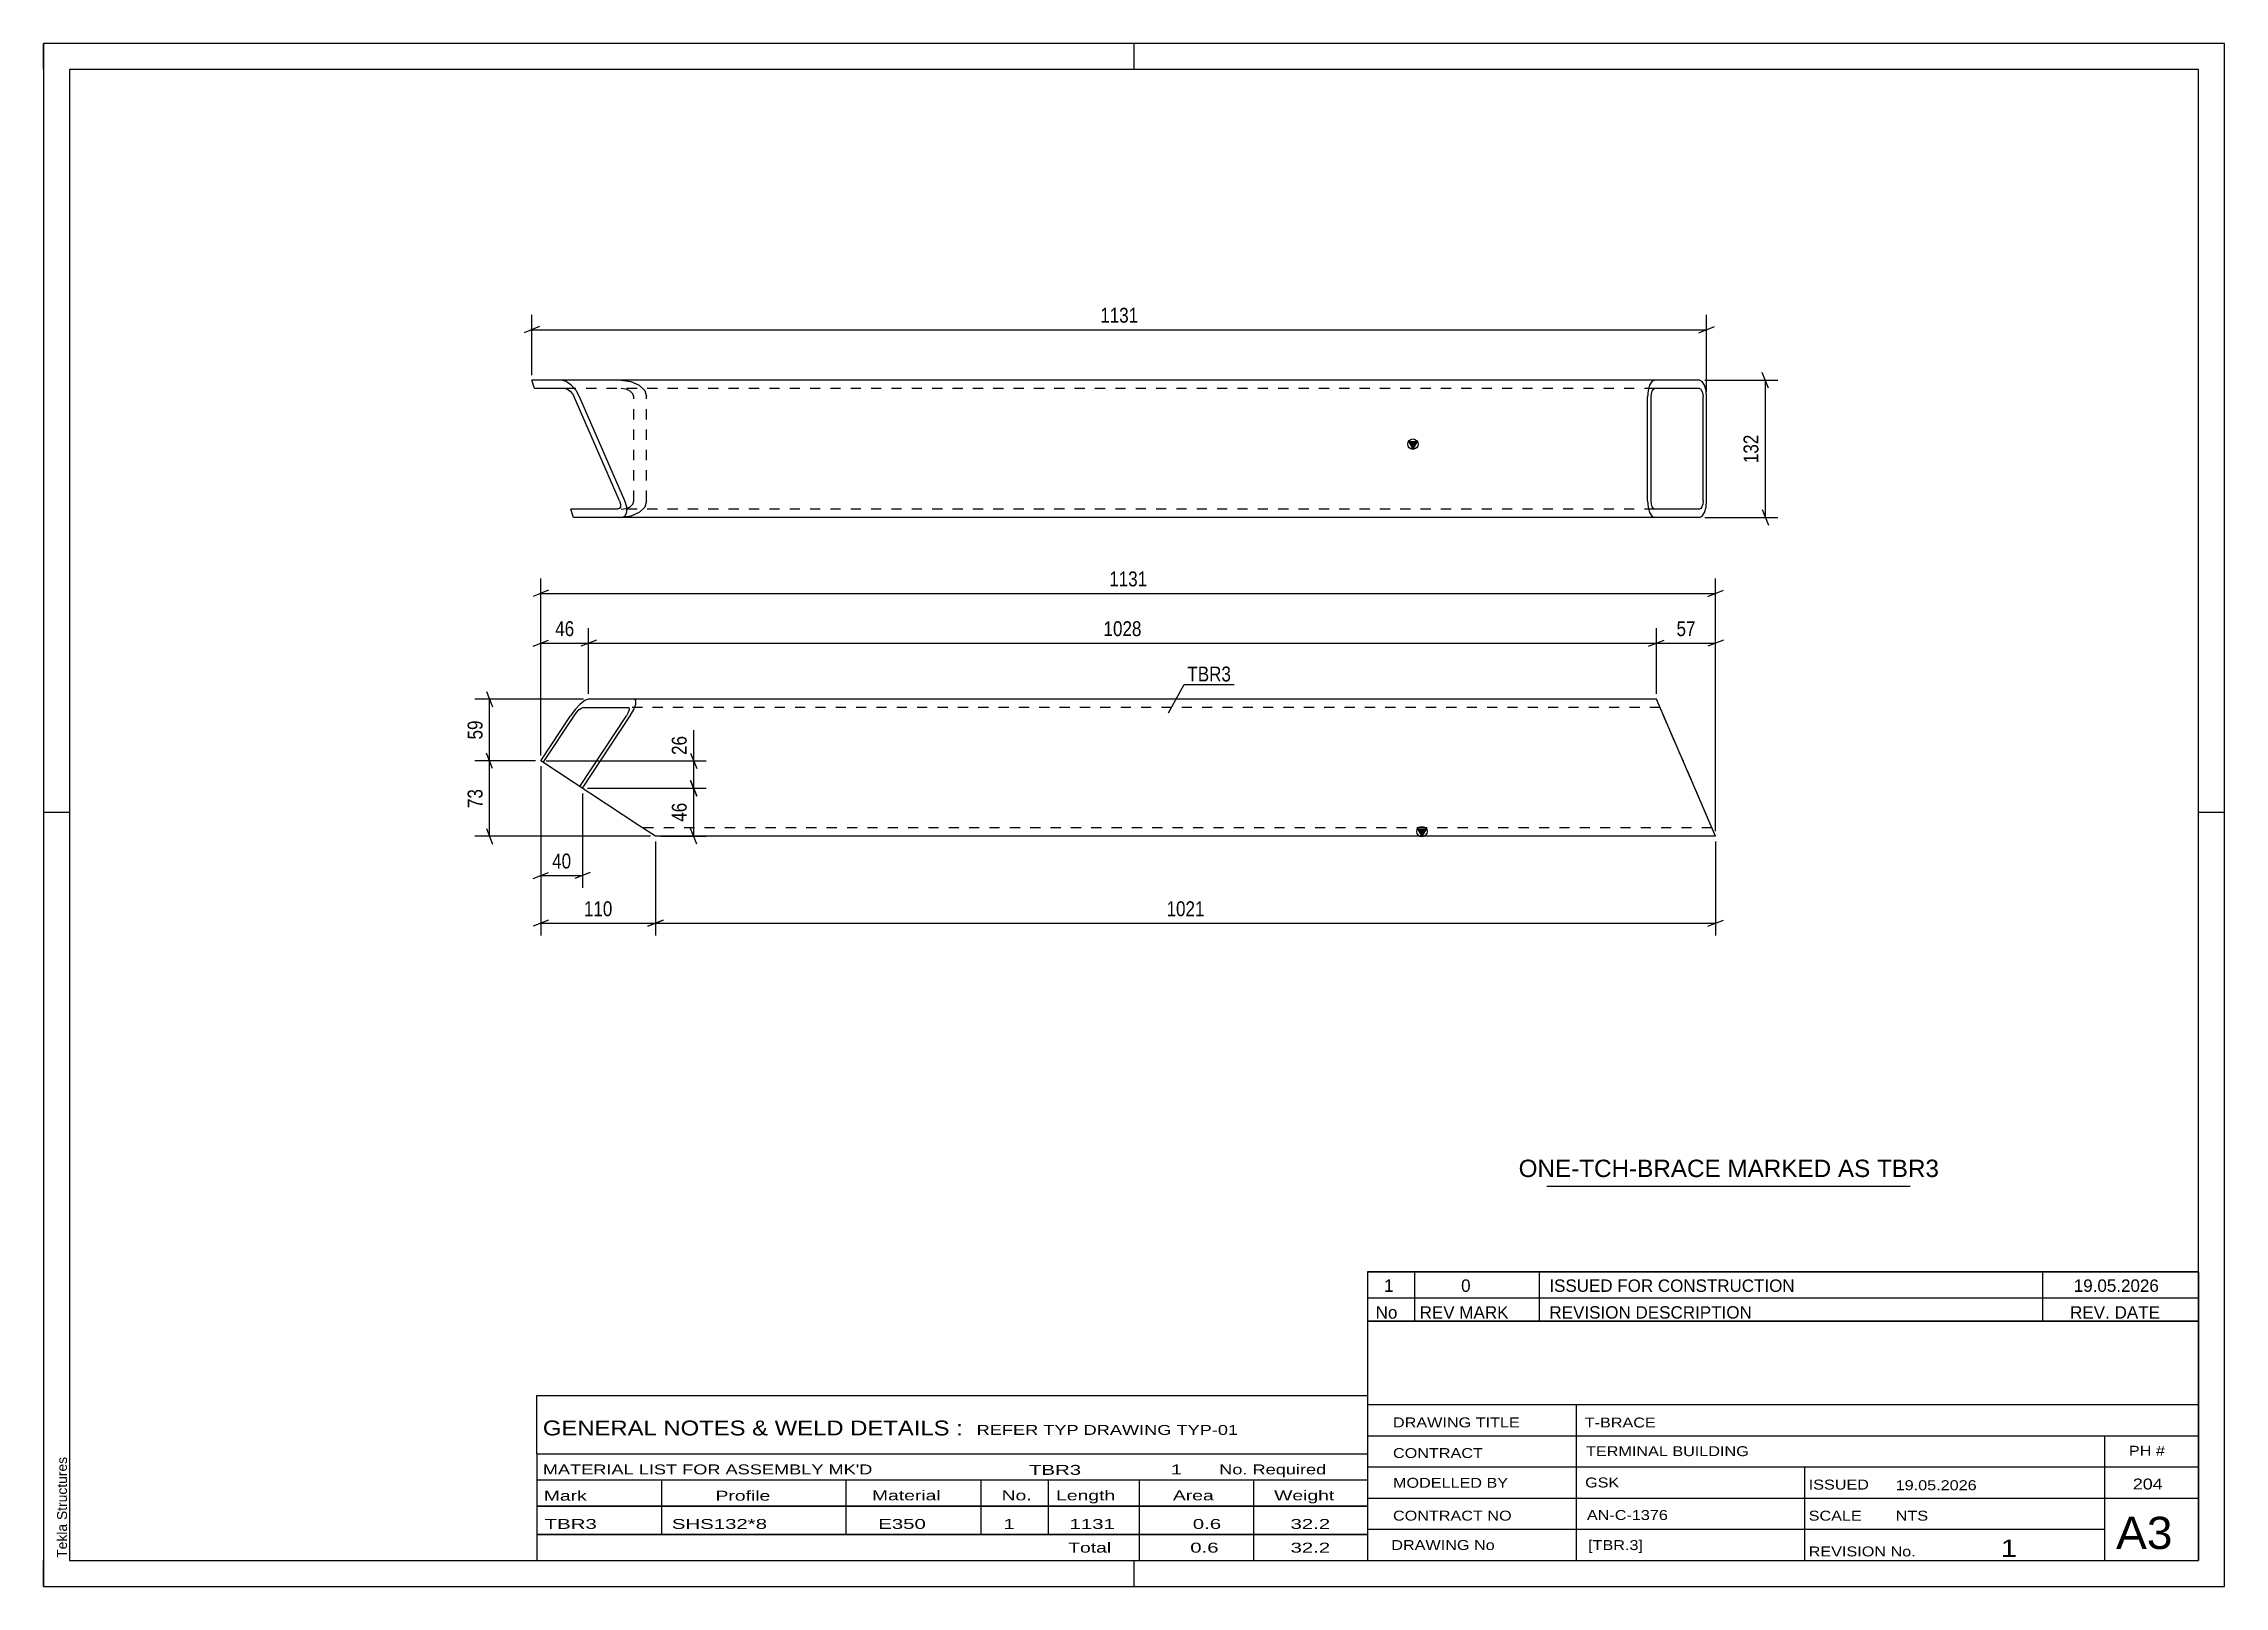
# Model space of a CAD drawing. Header units: millimetres. Extents: x 0 to 420, y 0 to 297.
import ezdxf

# ---------------------------------------------------------------- set-up
doc = ezdxf.new("R2010")
doc.units = ezdxf.units.MM
doc.linetypes.add('DXK_LINE_DOT2', pattern=[3.9198, 1.9599, -1.9599])
doc.styles.add('Arial', font='ARIAL.TTF', dxfattribs={"height": 0.2})
doc.styles.add('Arial Narrow', font='ARIALN.TTF', dxfattribs={"height": 0.2})

# ---------------------------------------------------------------- blocks, each defined once
blk = doc.blocks.new('Unknown-491737981-1814')
at = {"color": 7, "linetype": 'Continuous'}
for p, q in [((255, 60.55), (415, 60.55)), ((415, 60.55), (255, 60.55)), ((255, 60.55), (255, 55.55)), ((264, 60.55), (264, 55.55)), ((288, 60.55), (288, 55.55)), ((385, 60.55), (385, 55.55)), ((415, 60.55), (415, 55.55)), ((255, 55.55), (415, 55.55)), ((255, 55.55), (255, 51.05)), ((255, 55.55), (415, 55.55)), ((264, 55.55), (264, 51.05)), ((288, 55.55), (288, 51.05)), ((385, 55.55), (385, 51.05)), ((415, 55.55), (415, 51.05)), ((415, 51.05), (255, 51.05))]:
    blk.add_line(p, q, dxfattribs=at)
at = {"color": 7, "linetype": 'Continuous', "style": 'Arial Narrow'}
for s, height, width, p in [('1', 2.39, 1.196471, (258.16, 56.7)), ('0', 2.39, 1.196471, (273, 56.7)), ('ISSUED FOR CONSTRUCTION', 2.3861, 1.196471, (290, 56.7)), ('19.05.2026', 2.386, 1.196471, (391, 56.7)), ('No', 2.386, 1.2, (256.54, 51.55)), ('REV MARK', 2.386, 1.2, (265, 51.55)), ('REVISION DESCRIPTION', 2.3861, 1.2, (290, 51.55)), ('REV. DATE', 2.386, 1.2, (390.28, 51.55))]:
    blk.add_text(s, height=height, dxfattribs=dict(at, width=width)).set_placement(p)
blk = doc.blocks.new('Unknown-491737981-1324')
at = {"color": 5, "linetype": 'Continuous'}
for p, q in [((420, 297), (0, 297)), ((0, 297), (0, 0)), ((0, 292), (0, 297)), ((210, 292), (210, 297)), ((420, 0), (420, 297)), ((415, 292), (5, 292)), ((5, 292), (5, 5)), ((415, 5), (415, 292)), ((5, 149), (0, 149)), ((420, 149), (415, 149)), ((0, 0), (0, 5)), ((5, 5), (415, 5)), ((210, 0), (210, 5)), ((0, 0), (420, 0))]:
    blk.add_line(p, q, dxfattribs=at)
at = {"color": 174, "linetype": 'Continuous', "style": 'Arial'}
blk.add_text('Tekla Structures', height=1.9102, rotation=90, dxfattribs=at).set_placement((4.5, 5.5))
blk = doc.blocks.new('Unknown-491737981-1812')
at = {"color": 7, "linetype": 'Continuous'}
for p, q in [((255, 51.05), (255, 5)), ((255, 51.05), (415, 51.05)), ((415, 51), (415, 5)), ((255, 35), (415, 35)), ((295.14, 35), (295.14, 5)), ((255, 29), (415, 29)), ((397, 5.05), (397, 28.9)), ((255, 23), (415, 23)), ((339.14, 23), (339.14, 5)), ((255, 17), (415, 17)), ((255, 11), (397, 11)), ((255, 5), (415, 5))]:
    blk.add_line(p, q, dxfattribs=at)
at = {"color": 7, "style": 'Arial Narrow'}
for s, height, width, p in [('DRAWING TITLE', 1.9089, 1.425378, (259.88, 30.61)), ('T-BRACE', 1.909, 1.425378, (296.81, 30.59)), ('CONTRACT', 1.909, 1.425378, (259.88, 24.71)), ('TERMINAL BUILDING', 1.9089, 1.425378, (297.06, 25.07)), ('MODELLED BY', 1.9089, 1.425378, (259.88, 18.98)), ('GSK', 1.909, 1.425378, (296.88, 19.04)), ('ISSUED', 1.909, 1.425378, (339.94, 18.64)), ('19.05.2026', 1.909, 1.425378, (356.69, 18.52)), ('CONTRACT NO', 1.9089, 1.425378, (259.88, 12.66)), ('AN-C-1376', 1.909, 1.425378, (297.23, 12.78)), ('SCALE', 1.909, 1.425378, (339.94, 12.65)), ('A3', 6.204, 1.25, (399.14, 7.2)), ('DRAWING No', 1.909, 1.425378, (259.56, 7)), ('[TBR.3]', 1.909, 1.425378, (297.46, 6.99)), ('1', 3.34, 1.5, (376.91, 5.68)), ('REVISION No.', 1.9089, 1.425378, (339.94, 5.77))]:
    blk.add_text(s, height=height, dxfattribs=dict(at, width=width)).set_placement(p)
at = {"color": 7, "linetype": 'Continuous', "style": 'Arial Narrow'}
for s, height, width, p in [('PH #', 1.909, 1.43, (401.6, 25.15)), ('204', 2.1, 1.43, (402.37, 18.65)), ('NTS', 1.909, 1.425378, (356.7, 12.65))]:
    blk.add_text(s, height=height, dxfattribs=dict(at, width=width)).set_placement(p)
blk = doc.blocks.new('Unknown-491737981-1813')
at = {"color": 7, "linetype": 'Continuous'}
for p, q in [((95, 36.75), (255, 36.75)), ((95, 25.5), (95, 36.75)), ((255, 36.75), (255, 25.5)), ((95, 25.5), (255, 25.5)), ((95, 25.5), (95, 20.5)), ((255, 25.5), (255, 20.5)), ((95, 20.5), (255, 20.5)), ((95, 20.5), (95, 15.5)), ((119, 20.5), (119, 15.5)), ((154.5, 20.5), (154.5, 15.5)), ((180.5, 20.5), (180.5, 15.5)), ((193.5, 20.5), (193.5, 15.5)), ((211, 20.5), (211, 15.5)), ((233, 20.5), (233, 15.5)), ((255, 20.5), (255, 15.5)), ((95, 15.5), (255, 15.5)), ((95, 15.45), (95, 10.05)), ((95, 15.45), (255, 15.45)), ((119, 15.5), (119, 10)), ((154.5, 15.5), (154.5, 10)), ((180.5, 15.5), (180.5, 10)), ((193.5, 15.5), (193.5, 10)), ((211, 15.5), (211, 10)), ((233, 15.5), (233, 10)), ((255, 15.45), (255, 10.05)), ((95, 10.05), (255, 10.05)), ((95, 10), (255, 10)), ((95, 10), (95, 5)), ((211, 10), (211, 5)), ((233, 10), (233, 5)), ((255, 10), (255, 5)), ((95, 5), (255, 5))]:
    blk.add_line(p, q, dxfattribs=at)
at = {"color": 7, "style": 'Arial Narrow'}
for s, height, width, p in [('GENERAL NOTES & WELD DETAILS :', 2.8633, 1.4, (96.15, 29.06)), ('REFER TYP DRAWING TYP-01', 1.9089, 1.6, (179.7, 29.16)), ("MATERIAL LIST FOR ASSEMBLY MK'D", 1.9089, 1.6, (96.15, 21.56)), ('TBR3', 1.909, 1.794707, (189.78, 21.47)), ('1', 1.91, 1.794707, (217.08, 21.56)), ('No. Required', 1.9089, 1.6, (226.41, 21.56)), ('Mark', 1.909, 1.7, (96.34, 16.5)), ('Profile', 1.909, 1.7, (129.41, 16.5)), ('Material', 1.909, 1.7, (159.54, 16.56)), ('No.', 1.909, 1.7, (184.5, 16.56)), ('Length', 1.909, 1.7, (195, 16.56)), ('Area', 1.909, 1.7, (217.5, 16.56)), ('Weight', 1.909, 1.7, (237, 16.56))]:
    blk.add_text(s, height=height, dxfattribs=dict(at, width=width)).set_placement(p)
at = {"color": 7, "linetype": 'Continuous', "style": 'Arial Narrow'}
for s, height, width, p in [('TBR3', 1.909, 1.794707, (96.5, 11.06)), ('SHS132*8', 1.909, 1.794707, (121, 11.06)), ('E350', 1.909, 1.794707, (160.74, 11.06)), ('1', 1.91, 1.794707, (184.86, 11.06)), ('1131', 1.909, 1.794707, (197.58, 11.06)), ('0.6', 1.909, 1.794707, (221.32, 11.06)), ('32.2', 1.909, 1.794707, (240.14, 11.06)), ('Total', 1.909, 1.7, (197.33, 6.5)), ('0.6', 1.909, 1.794707, (220.83, 6.5)), ('32.2', 1.909, 1.794707, (240.14, 6.5))]:
    blk.add_text(s, height=height, dxfattribs=dict(at, width=width)).set_placement(p)
blk = doc.blocks.new('Unknown-491737981-1815')
at = {"color": 7, "linetype": 'Continuous'}
blk.add_line((289.5, 77.05), (359.5, 77.05), dxfattribs=at)
at = {"color": 7, "style": 'Arial'}
blk.add_text('ONE-TCH-BRACE MARKED AS TBR3', height=3.3428, dxfattribs=at).set_placement((284.08, 78.8))
blk = doc.blocks.new('Part-491737981-1251 - 1165')
at = {"linetype": 'Continuous'}
blk.add_hatch(color=2, dxfattribs=at).paths.add_polyline_path([(265.45, 144.4), (264.65, 145.8), (266.25, 145.8)])
at = {"color": 2, "linetype": 'Continuous'}
for p, q in [((102.37, 168.82), (101.46, 167.6)), ((102.15, 167.6), (102.61, 168.21)), ((103.35, 169.86), (102.37, 168.82)), ((102.61, 168.21), (103.1, 168.73)), ((103.1, 168.73), (103.56, 169.08)), ((104.26, 170.56), (103.35, 169.86)), ((103.56, 169.08), (103.9, 169.2)), ((103.9, 169.2), (112.62, 169.2)), ((104.96, 170.8), (104.26, 170.56)), ((310.62, 170.8), (104.96, 170.8)), ((112.61, 168.21), (112.26, 167.6)), ((112.8, 168.73), (112.61, 168.21)), ((112.62, 169.2), (112.8, 169.08)), ((112.8, 169.08), (112.8, 168.73)), ((112.96, 167.6), (113.66, 168.82)), ((113.66, 168.82), (114.04, 169.86)), ((114.04, 170.56), (113.67, 170.8)), ((114.04, 169.86), (114.04, 170.56)), ((310.62, 170.8), (310.62, 170.8)), ((322.01, 144.4), (310.62, 170.8)), ((95.76, 158.93), (101.46, 167.6)), ((96.24, 158.61), (102.15, 167.6)), ((103.3, 153.97), (112.26, 167.6)), ((103.78, 153.65), (112.96, 167.6)), ((114.85, 146.38), (95.76, 158.93)), ((117.85, 144.4), (114.85, 146.38)), ((322.01, 144.4), (117.85, 144.4)), ((265.45, 144.4), (264.65, 145.8)), ((264.65, 145.8), (266.25, 145.8)), ((266.25, 145.8), (265.45, 144.4)), ((322.01, 144.4), (322.01, 144.4))]:
    blk.add_line(p, q, dxfattribs=at)
at = {"color": 7, "linetype": 'DXK_LINE_DOT2'}
for p, q in [((311.31, 169.2), (112.62, 169.2)), ((322.01, 144.4), (310.62, 170.8)), ((310.62, 170.8), (310.62, 170.8)), ((311.31, 169.2), (311.31, 169.2)), ((321.32, 146), (115.42, 146)), ((322.01, 144.4), (322.01, 144.4))]:
    blk.add_line(p, q, dxfattribs=at)
at = {"color": 2, "linetype": 'Continuous'}
blk.add_circle((265.45, 145.3), 1, dxfattribs=at)
blk = doc.blocks.new('Part-491737981-1254 - 1253')
at = {"linetype": 'Continuous'}
blk.add_hatch(color=2, dxfattribs=at).paths.add_polyline_path([(263.72, 218.99), (262.92, 220.39), (264.52, 220.39)])
at = {"color": 2, "linetype": 'Continuous'}
for p, q in [((318.91, 232.19), (94.03, 232.19)), ((94.52, 230.59), (94.03, 232.19)), ((100.65, 231.94), (99.73, 232.19)), ((101.63, 231.25), (100.65, 231.94)), ((102.54, 230.21), (101.63, 231.25)), ((309.31, 231.25), (309.01, 230.21)), ((309.75, 231.94), (309.31, 231.25)), ((310.28, 232.19), (309.75, 231.94)), ((319.43, 231.94), (318.91, 232.19)), ((319.88, 231.25), (319.43, 231.94)), ((320.18, 230.21), (319.88, 231.25)), ((100.43, 230.59), (94.52, 230.59)), ((100.43, 230.59), (100.89, 230.46)), ((100.89, 230.46), (101.38, 230.12)), ((101.38, 230.12), (101.83, 229.6)), ((101.83, 229.6), (102.18, 228.99)), ((110.89, 208.99), (102.18, 228.99)), ((103.23, 228.99), (102.54, 230.21)), ((111.95, 208.99), (103.23, 228.99)), ((309.01, 230.21), (308.9, 228.99)), ((308.9, 208.99), (308.9, 228.99)), ((309.59, 228.99), (309.64, 229.6)), ((309.59, 208.99), (309.59, 228.99)), ((309.64, 229.6), (309.79, 230.12)), ((309.79, 230.12), (310.02, 230.46)), ((310.02, 230.46), (310.28, 230.59)), ((318.91, 230.59), (310.28, 230.59)), ((318.91, 230.59), (319.17, 230.46)), ((319.17, 230.46), (319.39, 230.12)), ((319.39, 230.12), (319.54, 229.6)), ((319.54, 229.6), (319.6, 228.99)), ((319.6, 208.99), (319.6, 228.99)), ((320.29, 228.99), (320.18, 230.21)), ((320.29, 208.99), (320.29, 228.99)), ((263.72, 218.99), (262.92, 220.39)), ((262.92, 220.39), (264.52, 220.39)), ((264.52, 220.39), (263.72, 218.99)), ((102.06, 205.79), (101.57, 207.39)), ((110.54, 207.39), (101.57, 207.39)), ((110.89, 207.51), (110.54, 207.39)), ((110.89, 208.99), (111.08, 208.37)), ((111.08, 207.85), (110.89, 207.51)), ((111.08, 208.37), (111.08, 207.85)), ((111.24, 205.79), (111.94, 206.03)), ((111.94, 206.03), (112.32, 206.72)), ((112.32, 207.76), (111.95, 208.99)), ((112.32, 206.72), (112.32, 207.76)), ((308.9, 208.99), (309.01, 207.76)), ((309.01, 207.76), (309.31, 206.72)), ((309.31, 206.72), (309.75, 206.03)), ((309.64, 208.37), (309.59, 208.99)), ((309.79, 207.85), (309.64, 208.37)), ((309.75, 206.03), (310.28, 205.79)), ((310.02, 207.51), (309.79, 207.85)), ((310.28, 207.39), (310.02, 207.51)), ((318.91, 207.39), (310.28, 207.39)), ((319.17, 207.51), (318.91, 207.39)), ((318.91, 205.79), (319.43, 206.03)), ((319.39, 207.85), (319.17, 207.51)), ((319.54, 208.37), (319.39, 207.85)), ((319.43, 206.03), (319.88, 206.72)), ((319.6, 208.99), (319.54, 208.37)), ((319.88, 206.72), (320.18, 207.76)), ((320.18, 207.76), (320.29, 208.99)), ((318.91, 205.79), (102.06, 205.79))]:
    blk.add_line(p, q, dxfattribs=at)
at = {"color": 7, "linetype": 'DXK_LINE_DOT2'}
for p, q in [((111.26, 232.19), (113.12, 231.94)), ((113.12, 231.94), (114.7, 231.25)), ((114.7, 231.25), (115.76, 230.21)), ((310.28, 230.59), (100.43, 230.59)), ((112.19, 230.46), (111.26, 230.59)), ((112.98, 230.12), (112.19, 230.46)), ((113.51, 229.6), (112.98, 230.12)), ((113.69, 228.99), (113.51, 229.6)), ((113.69, 208.99), (113.69, 228.99)), ((115.76, 230.21), (116.13, 228.99)), ((116.13, 208.99), (116.13, 228.99)), ((310.28, 207.39), (110.54, 207.39)), ((111.26, 207.39), (112.19, 207.51)), ((113.12, 206.03), (111.26, 205.79)), ((112.19, 207.51), (112.98, 207.85)), ((112.98, 207.85), (113.51, 208.37)), ((114.7, 206.72), (113.12, 206.03)), ((113.51, 208.37), (113.69, 208.99)), ((115.76, 207.76), (114.7, 206.72)), ((116.13, 208.99), (115.76, 207.76))]:
    blk.add_line(p, q, dxfattribs=at)
at = {"color": 2, "linetype": 'Continuous'}
blk.add_circle((263.72, 219.89), 1, dxfattribs=at)
blk = doc.blocks.new('StraightDimension-491737981-1452 - 1165')
at = {"color": 7, "linetype": 'Continuous'}
for p, q in [((117.85, 143.4), (117.85, 125.27)), ((322.01, 143.4), (322.01, 125.27)), ((119.35, 128.27), (116.35, 127.07)), ((117.85, 127.67), (322.01, 127.67)), ((320.51, 127.07), (323.51, 128.27))]:
    blk.add_line(p, q, dxfattribs=at)
at = {"color": 0}
blk.add_wipeout([(224.19, 128.42), (224.19, 132.62), (215.67, 132.62), (215.67, 128.42)], dxfattribs=at)
at = {"color": 3, "style": 'Arial Narrow'}
blk.add_text('1021', height=2.863, dxfattribs=at).set_placement((216.27, 129.02))
blk = doc.blocks.new('StraightDimension-491737981-1580 - 1165')
at = {"color": 7, "linetype": 'Continuous'}
for p, q in [((95.76, 159.93), (95.76, 194.02)), ((322.01, 145.4), (322.01, 194.02)), ((97.26, 191.77), (94.26, 190.57)), ((95.76, 191.17), (322.01, 191.17)), ((320.51, 190.57), (323.51, 191.77))]:
    blk.add_line(p, q, dxfattribs=at)
at = {"color": 0}
blk.add_wipeout([(213.14, 191.92), (213.14, 196.12), (204.63, 196.12), (204.63, 191.92)], dxfattribs=at)
at = {"color": 3, "style": 'Arial Narrow'}
blk.add_text('1131', height=2.863, dxfattribs=at).set_placement((205.23, 192.52))
blk = doc.blocks.new('StraightDimension-491737981-1405 - 1165')
at = {"color": 7, "linetype": 'Continuous'}
for p, q in [((85.28, 172.3), (86.48, 169.3)), ((103.96, 170.8), (83.03, 170.8)), ((85.88, 158.93), (85.88, 170.8)), ((86.48, 157.43), (85.28, 160.43)), ((94.76, 158.93), (83.03, 158.93))]:
    blk.add_line(p, q, dxfattribs=at)
at = {"color": 0}
blk.add_wipeout([(85.13, 167.29), (80.93, 167.29), (80.93, 162.44), (85.13, 162.44)], dxfattribs=at)
at = {"color": 3, "style": 'Arial Narrow'}
blk.add_text('59', height=2.863, rotation=90.0002, dxfattribs=at).set_placement((84.53, 163.04))
blk = doc.blocks.new('StraightDimension-491737981-1406 - 1165')
at = {"color": 7, "linetype": 'Continuous'}
for p, q in [((86.48, 157.43), (85.28, 160.43)), ((94.76, 158.93), (83.03, 158.93)), ((85.88, 144.4), (85.88, 158.93)), ((116.85, 144.4), (83.03, 144.4)), ((85.28, 145.9), (86.48, 142.9))]:
    blk.add_line(p, q, dxfattribs=at)
at = {"color": 0}
blk.add_wipeout([(85.13, 154.09), (80.93, 154.09), (80.93, 149.24), (85.13, 149.24)], dxfattribs=at)
at = {"color": 3, "style": 'Arial Narrow'}
blk.add_text('73', height=2.863, rotation=90.0002, dxfattribs=at).set_placement((84.53, 149.84))
blk = doc.blocks.new('StraightDimension-491737981-1436 - 1165')
at = {"color": 7, "linetype": 'Continuous'}
for p, q in [((95.76, 157.93), (95.76, 134.45)), ((103.78, 152.65), (103.78, 134.45)), ((94.26, 136.25), (97.26, 137.45)), ((95.76, 136.85), (103.78, 136.85)), ((105.28, 137.45), (102.28, 136.25))]:
    blk.add_line(p, q, dxfattribs=at)
at = {"color": 0}
blk.add_wipeout([(102.2, 137.6), (102.2, 141.8), (97.34, 141.8), (97.34, 137.6)], dxfattribs=at)
at = {"color": 3, "style": 'Arial Narrow'}
blk.add_text('40', height=2.863, dxfattribs=at).set_placement((97.94, 138.2))
blk = doc.blocks.new('StraightDimension-491737981-1453 - 1165')
at = {"color": 7, "linetype": 'Continuous'}
for p, q in [((95.76, 157.93), (95.76, 125.27)), ((117.85, 143.4), (117.85, 125.27)), ((97.26, 128.27), (94.26, 127.07)), ((95.76, 127.67), (117.85, 127.67)), ((116.35, 127.07), (119.35, 128.27))]:
    blk.add_line(p, q, dxfattribs=at)
at = {"color": 0}
blk.add_wipeout([(110.14, 128.42), (110.14, 132.62), (103.46, 132.62), (103.46, 128.42)], dxfattribs=at)
at = {"color": 3, "style": 'Arial Narrow'}
blk.add_text('110', height=2.863, dxfattribs=at).set_placement((104.06, 129.02))
blk = doc.blocks.new('StraightDimension-491737981-1496 - 1165')
at = {"color": 7, "linetype": 'Continuous'}
for p, q in [((309.12, 180.99), (312.12, 182.19)), ((310.62, 171.8), (310.62, 184.44)), ((310.62, 181.59), (322.01, 181.59)), ((323.51, 182.19), (320.51, 180.99)), ((322.01, 145.4), (322.01, 184.44))]:
    blk.add_line(p, q, dxfattribs=at)
at = {"color": 0}
blk.add_wipeout([(318.75, 182.34), (318.75, 186.54), (313.89, 186.54), (313.89, 182.34)], dxfattribs=at)
at = {"color": 3, "style": 'Arial Narrow'}
blk.add_text('57', height=2.863, dxfattribs=at).set_placement((314.49, 182.94))
blk = doc.blocks.new('StraightDimension-491737981-1497 - 1165')
at = {"color": 7, "linetype": 'Continuous'}
for p, q in [((106.46, 182.19), (103.46, 180.99)), ((104.96, 171.8), (104.96, 184.44)), ((104.96, 181.59), (310.62, 181.59)), ((309.12, 180.99), (312.12, 182.19)), ((310.62, 171.8), (310.62, 184.44))]:
    blk.add_line(p, q, dxfattribs=at)
at = {"color": 0}
blk.add_wipeout([(212.05, 182.34), (212.05, 186.54), (203.53, 186.54), (203.53, 182.34)], dxfattribs=at)
at = {"color": 3, "style": 'Arial Narrow'}
blk.add_text('1028', height=2.863, dxfattribs=at).set_placement((204.13, 182.94))
blk = doc.blocks.new('StraightDimension-491737981-1498 - 1165')
at = {"color": 7, "linetype": 'Continuous'}
for p, q in [((94.26, 180.99), (97.26, 182.19)), ((95.76, 159.93), (95.76, 184.44)), ((95.76, 181.59), (104.96, 181.59)), ((106.46, 182.19), (103.46, 180.99)), ((104.96, 171.8), (104.96, 184.44))]:
    blk.add_line(p, q, dxfattribs=at)
at = {"color": 0}
blk.add_wipeout([(102.78, 182.34), (102.78, 186.54), (97.93, 186.54), (97.93, 182.34)], dxfattribs=at)
at = {"color": 3, "style": 'Arial Narrow'}
blk.add_text('46', height=2.863, dxfattribs=at).set_placement((98.53, 182.94))
blk = doc.blocks.new('StraightDimension-491737981-1765 - 1165')
at = {"color": 7, "linetype": 'Continuous'}
for p, q in [((124.6, 160.43), (125.8, 157.43)), ((96.76, 158.93), (127.6, 158.93)), ((125.2, 153.65), (125.2, 158.93)), ((104.78, 153.65), (127.6, 153.65)), ((125.8, 152.15), (124.6, 155.15))]:
    blk.add_line(p, q, dxfattribs=at)
at = {"color": 0}
blk.add_wipeout([(124.45, 164.31), (120.25, 164.31), (120.25, 159.46), (124.45, 159.46)], dxfattribs=at)
at = {"color": 7, "linetype": 'Continuous'}
blk.add_line((125.2, 158.93), (125.2, 164.84), dxfattribs=at)
blk.add_line((125.2, 158.93), (125.2, 164.84), dxfattribs=at)
at = {"color": 3, "style": 'Arial Narrow'}
blk.add_text('26', height=2.863, rotation=90.0002, dxfattribs=at).set_placement((123.85, 160.06))
blk = doc.blocks.new('StraightDimension-491737981-1766 - 1165')
at = {"color": 7, "linetype": 'Continuous'}
for p, q in [((104.78, 153.65), (127.6, 153.65)), ((124.6, 155.15), (125.8, 152.15)), ((125.2, 144.4), (125.2, 153.65)), ((118.85, 144.4), (127.6, 144.4)), ((125.8, 142.9), (124.6, 145.9))]:
    blk.add_line(p, q, dxfattribs=at)
at = {"color": 0}
blk.add_wipeout([(124.45, 151.45), (120.25, 151.45), (120.25, 146.6), (124.45, 146.6)], dxfattribs=at)
at = {"color": 3, "style": 'Arial Narrow'}
blk.add_text('46', height=2.863, rotation=90.0002, dxfattribs=at).set_placement((123.85, 147.2))
blk = doc.blocks.new('StraightDimension-491737981-1392 - 1253')
at = {"color": 7, "linetype": 'Continuous'}
for p, q in [((319.91, 232.19), (334, 232.19)), ((332.2, 230.69), (331, 233.69)), ((331.6, 205.79), (331.6, 232.19)), ((331, 207.29), (332.2, 204.29)), ((319.91, 205.79), (334, 205.79))]:
    blk.add_line(p, q, dxfattribs=at)
at = {"color": 0}
blk.add_wipeout([(330.85, 222.33), (326.65, 222.33), (326.65, 215.64), (330.85, 215.64)], dxfattribs=at)
at = {"color": 3, "style": 'Arial Narrow'}
blk.add_text('132', height=2.863, rotation=90.0002, dxfattribs=at).set_placement((330.25, 216.24))
blk = doc.blocks.new('StraightDimension-491737981-1359 - 1253')
at = {"color": 7, "linetype": 'Continuous'}
for p, q in [((94.03, 233.19), (94.03, 244.78)), ((320.29, 229.99), (320.29, 244.78)), ((95.53, 242.53), (92.53, 241.33)), ((94.03, 241.93), (320.29, 241.93)), ((318.79, 241.33), (321.79, 242.53))]:
    blk.add_line(p, q, dxfattribs=at)
at = {"color": 0}
blk.add_wipeout([(211.42, 242.68), (211.42, 246.88), (202.9, 246.88), (202.9, 242.68)], dxfattribs=at)
at = {"color": 3, "style": 'Arial Narrow'}
blk.add_text('1131', height=2.863, dxfattribs=at).set_placement((203.5, 243.28))
blk = doc.blocks.new('Mark-491737981-1285 - 1165')
at = {"color": 0}
blk.add_wipeout([(228.68, 174.22), (228.68, 177.22), (220.28, 177.22), (220.28, 174.22)], dxfattribs=at)
blk.add_wipeout([(228.68, 174.22), (228.68, 177.22), (220.28, 177.22), (220.28, 174.22)], dxfattribs=at)
at = {"color": 30, "linetype": 'Continuous'}
for p, q in [((216.63, 168.19), (219.68, 173.62)), ((219.68, 173.62), (229.28, 173.62))]:
    blk.add_line(p, q, dxfattribs=at)
at = {"color": 3, "style": 'Arial Narrow'}
blk.add_text('TBR3', height=2.863, dxfattribs=at).set_placement((220.28, 174.22))

msp = doc.modelspace()

# ---------------------------------------------------------------- block references
for name in ['Unknown-491737981-1324', 'Part-491737981-1254 - 1253', 'Part-491737981-1251 - 1165', 'Unknown-491737981-1815', 'Unknown-491737981-1814', 'Unknown-491737981-1812', 'Unknown-491737981-1813']:
    msp.add_blockref(name, (0, 0))

# ---------------------------------------------------------------- next in the draw order: block references
for name in ['StraightDimension-491737981-1392 - 1253', 'StraightDimension-491737981-1452 - 1165']:
    msp.add_blockref(name, (0, 0))

# ---------------------------------------------------------------- next in the draw order: block references
for name in ['StraightDimension-491737981-1359 - 1253', 'StraightDimension-491737981-1580 - 1165']:
    msp.add_blockref(name, (0, 0))

# ---------------------------------------------------------------- next in the draw order: block references
for name in ['StraightDimension-491737981-1496 - 1165', 'StraightDimension-491737981-1405 - 1165']:
    msp.add_blockref(name, (0, 0))

# ---------------------------------------------------------------- next in the draw order: block references
for name in ['StraightDimension-491737981-1497 - 1165', 'StraightDimension-491737981-1406 - 1165']:
    msp.add_blockref(name, (0, 0))

# ---------------------------------------------------------------- next in the draw order: block references
for name in ['Mark-491737981-1285 - 1165', 'StraightDimension-491737981-1436 - 1165']:
    msp.add_blockref(name, (0, 0))

# ---------------------------------------------------------------- next in the draw order: block references
msp.add_blockref('StraightDimension-491737981-1453 - 1165', (0, 0))

# ---------------------------------------------------------------- next in the draw order: block references
msp.add_blockref('StraightDimension-491737981-1498 - 1165', (0, 0))

# ---------------------------------------------------------------- next in the draw order: block references
msp.add_blockref('StraightDimension-491737981-1765 - 1165', (0, 0))

# ---------------------------------------------------------------- next in the draw order: block references
msp.add_blockref('StraightDimension-491737981-1766 - 1165', (0, 0))

doc.saveas('drawing.dxf')
